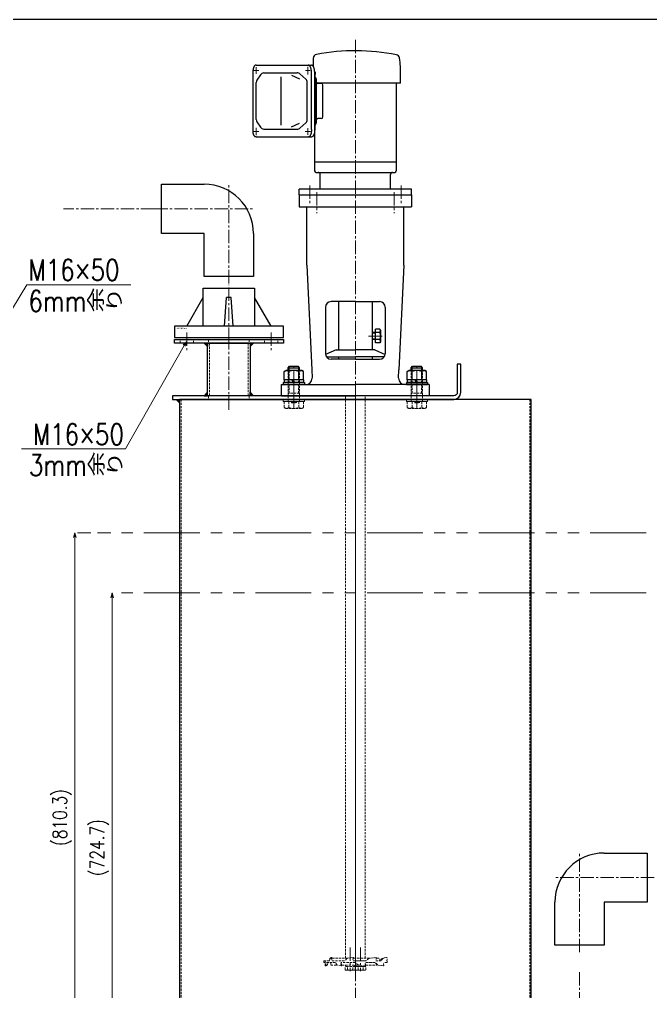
# Model space of a CAD drawing. Header units: millimetres. Extents: x 0 to 70370, y 0 to 11543.
# Drawn here: x 34213 to 35111, y 4951 to 6334 of the extents above; entities that cross this region are included whole.
import ezdxf
from ezdxf import colors
from ezdxf.entities.mleader import LeaderData, LeaderLine
from ezdxf.math import Vec2, Vec3

# ---------------------------------------------------------------- set-up
doc = ezdxf.new("R2010")
doc.units = ezdxf.units.MM
for name, pattern in [('CENTER2', [28.575, 19.05, -3.175, 3.175, -3.175]), ('HIDDEN', [9.525, 6.35, -3.175]), ('HIDDEN2', [4.7625, 3.175, -1.5875]), ('PHANTOM2', [31.75, 15.875, -3.175, 3.175, -3.175, 3.175, -3.175])]:
    doc.linetypes.add(name, pattern=pattern)
for name, color, linetype, lineweight in [('01_外形線', 7, 'Continuous', 25), ('02_細線', 5, 'Continuous', 13), ('03_かくれ線', 6, 'HIDDEN2', 13), ('04_中心線', 1, 'CENTER2', 9), ('05_仮想線', 2, 'PHANTOM2', 13), ('07_寸法線', 3, 'Continuous', 9)]:
    doc.layers.add(name, color=color, linetype=linetype, lineweight=lineweight)
doc.styles.get("Standard").update_dxf_attribs({"font": 'arial.ttf'})
doc.styles.add('寸法用', font='simplex.shx', dxfattribs={"width": 0.8, "bigfont": '@extfont2.shx'})
doc.dimstyles.new('機械製図用', dxfattribs={"dimtxt": 3.5, "dimasz": 3.5, "dimexe": 2, "dimexo": 0, "dimgap": 1.2, "dimtad": 1, "dimdsep": 46, "dimtxsty": '寸法用', "dimblk": 'OPEN30', "dimcen": 0, "dimclrd": 256, "dimclre": 256, "dimclrt": 7, "dimazin": 2, "dimtm": 1e-09, "dimtfac": 0.75, "dimtmove": 0, "dimatfit": 3, "dimldrblk": 'OPEN30', "dimfxl": 1, "dimlwd": -1, "dimlwe": -1, "dimarcsym": 0})

# ---------------------------------------------------------------- blocks, each defined once
blk = doc.blocks.new('_Open30')
at = {"color": 0, "linetype": 'ByBlock', "lineweight": -2}
for p, q in [((-1, 0.27), (0, 0)), ((0, 0), (-1, -0.27)), ((0, 0), (-1, 0))]:
    blk.add_line(p, q, dxfattribs=at)
blk = doc.blocks.new('*D2992')
at = {"layer": '07_寸法線', "color": 4, "ltscale": 3, "transparency": 16777216}
for p, q in [((34345.1, 5510.9), (34345.1, 4800.2)), ((34398.9, 4793.2), (34343.1, 4793.2))]:
    blk.add_line(p, q, dxfattribs=at)
at = {"layer": 'Defpoints', "color": 0, "linetype": 'HIDDEN', "ltscale": 3, "transparency": 16777216}
for p in [(34345.1, 5517.9), (34345.1, 4793.2), (34400.9, 4793.2)]:
    blk.add_point(p, dxfattribs=at)
at = {"layer": '07_寸法線', "color": 4, "linetype": 'HIDDEN', "ltscale": 3, "transparency": 16777216, "xscale": 7, "yscale": 7, "zscale": 7}
for p, rotation in [((34345.1, 5517.9), 90), ((34345.1, 4793.2), 270)]:
    blk.add_blockref('_Open30', p, dxfattribs=dict(at, rotation=rotation))
at = {"layer": '07_寸法線', "color": 4, "linetype": 'HIDDEN', "ltscale": 3, "transparency": 16777216, "insert": (34326.9, 5155.5), "char_height": 20, "attachment_point": 5, "rotation": 90, "style": '寸法用'}
blk.add_mtext('(724.7)', dxfattribs=at)
blk = doc.blocks.new('*D2993')
at = {"layer": '07_寸法線', "color": 4, "linetype": 'HIDDEN', "ltscale": 3, "transparency": 16777216}
blk.add_line((34343.1, 5603.4), (34289.9, 5603.4), dxfattribs=at)
at = {"layer": '07_寸法線', "color": 4, "ltscale": 3, "transparency": 16777216}
for p, q in [((34291.9, 5596.4), (34291.9, 4800.2)), ((34398.9, 4793.2), (34289.9, 4793.2))]:
    blk.add_line(p, q, dxfattribs=at)
at = {"layer": 'Defpoints', "color": 0, "linetype": 'HIDDEN', "ltscale": 3, "transparency": 16777216}
for p in [(34345.1, 5603.4), (34291.9, 4793.2), (34400.9, 4793.2)]:
    blk.add_point(p, dxfattribs=at)
at = {"layer": '07_寸法線', "color": 4, "linetype": 'HIDDEN', "ltscale": 3, "transparency": 16777216, "xscale": 7, "yscale": 7, "zscale": 7}
for p, rotation in [((34291.9, 5603.4), 90), ((34291.9, 4793.2), 270)]:
    blk.add_blockref('_Open30', p, dxfattribs=dict(at, rotation=rotation))
at = {"layer": '07_寸法線', "color": 4, "linetype": 'HIDDEN', "ltscale": 3, "transparency": 16777216, "insert": (34273.7, 5198.3), "char_height": 20, "attachment_point": 5, "rotation": 90, "style": '寸法用'}
blk.add_mtext('(810.3)', dxfattribs=at)

msp = doc.modelspace()

# ---------------------------------------------------------------- hatches: boundary and pattern name
at = {"layer": '01_外形線'}
h = msp.add_hatch(color=256, dxfattribs=at)
h.dxf.hatch_style = 1
h.paths.add_polyline_path([(34475.71, 5873.179), (34480.71, 5873.179), (34480.71, 5868.179)])
h = msp.add_hatch(color=256, dxfattribs=at)
h.dxf.hatch_style = 1
h.paths.add_polyline_path([(34541.21, 5868.179), (34541.21, 5873.179), (34546.21, 5873.179)])
h = msp.add_hatch(color=256, dxfattribs=at)
h.dxf.hatch_style = 1
h.paths.add_polyline_path([(34475.71, 5798.179), (34480.71, 5798.179), (34480.71, 5803.179)])
h = msp.add_hatch(color=256, dxfattribs=at)
h.dxf.hatch_style = 1
h.paths.add_polyline_path([(34541.21, 5803.179), (34541.21, 5798.179), (34546.21, 5798.179)])
h = msp.add_hatch(color=256, dxfattribs=at)
h.dxf.hatch_style = 1
h.paths.add_polyline_path([(34435.9, 5793.179), (34440.9, 5793.179), (34440.9, 5788.179)])

# ---------------------------------------------------------------- linework, layer by layer
for p, q in [((34546.137, 6265.379), (34545.956, 6264.837)), ((34546.348, 6265.895), (34546.137, 6265.379)), ((34546.587, 6266.38), (34546.348, 6265.895)), ((34546.853, 6266.831), (34546.587, 6266.38)), ((34547.142, 6267.244), (34546.853, 6266.831)), ((34547.453, 6267.617), (34547.142, 6267.244)), ((34547.785, 6267.945), (34547.453, 6267.617)), ((34548.133, 6268.227), (34547.785, 6267.945)), ((34548.495, 6268.461), (34548.133, 6268.227)), ((34548.87, 6268.645), (34548.495, 6268.461)), ((34549.253, 6268.778), (34548.87, 6268.645)), ((34549.642, 6268.858), (34549.253, 6268.778)), ((34549.963, 6268.879), (34549.642, 6268.858)), ((34549.962, 6268.879), (34628.455, 6268.879)), ((34624.259, 6268.84), (34623.867, 6268.879)), ((34624.657, 6268.72), (34624.259, 6268.84)), ((34625.049, 6268.521), (34624.657, 6268.72)), ((34625.432, 6268.245), (34625.049, 6268.521)), ((34625.802, 6267.893), (34625.432, 6268.245)), ((34626.158, 6267.468), (34625.802, 6267.893)), ((34626.497, 6266.974), (34626.158, 6267.468)), ((34626.815, 6266.414), (34626.497, 6266.974)), ((34627.111, 6265.793), (34626.815, 6266.414)), ((34627.382, 6265.115), (34627.111, 6265.793)), ((34628.855, 6268.84), (34628.455, 6268.88)), ((34629.253, 6268.72), (34628.855, 6268.84)), ((34629.645, 6268.521), (34629.253, 6268.72)), ((34630.028, 6268.245), (34629.645, 6268.521)), ((34630.399, 6267.893), (34630.028, 6268.245)), ((34630.755, 6267.468), (34630.399, 6267.893)), ((34631.093, 6266.974), (34630.755, 6267.468)), ((34630.9, 6278.358), (34630.9, 6267.256)), ((34631.411, 6266.414), (34631.093, 6266.974)), ((34631.707, 6265.793), (34631.411, 6266.414)), ((34631.978, 6265.115), (34631.707, 6265.793)), ((34754.9, 6243.179), (34754.9, 6266.846)), ((34545.552, 6262.485), (34545.535, 6261.874)), ((34545.535, 6173.467), (34545.535, 6261.874)), ((34545.603, 6263.092), (34545.552, 6262.485)), ((34545.688, 6263.689), (34545.603, 6263.092)), ((34545.806, 6264.272), (34545.688, 6263.689)), ((34545.956, 6264.837), (34545.806, 6264.272)), ((34555.886, 6254.925), (34550.976, 6247.289)), ((34560.933, 6257.679), (34608.132, 6257.679)), ((34585.255, 6183.33), (34585.255, 6252.029)), ((34600.265, 6254.52), (34611.499, 6249.304)), ((34620.374, 6248.83), (34612.116, 6256.165)), ((34627.626, 6264.386), (34627.382, 6265.115)), ((34627.842, 6263.61), (34627.626, 6264.386)), ((34628.027, 6262.795), (34627.842, 6263.61)), ((34628.181, 6261.945), (34628.027, 6262.795)), ((34628.302, 6261.068), (34628.181, 6261.945)), ((34628.388, 6260.17), (34628.302, 6261.068)), ((34628.441, 6259.259), (34628.388, 6260.17)), ((34628.455, 6258.537), (34628.441, 6259.259)), ((34628.455, 6176.927), (34628.455, 6258.537)), ((34632.223, 6264.386), (34631.978, 6265.115)), ((34632.438, 6263.61), (34632.223, 6264.386)), ((34632.624, 6262.795), (34632.438, 6263.61)), ((34632.777, 6261.945), (34632.624, 6262.795)), ((34632.898, 6261.068), (34632.777, 6261.945)), ((34632.985, 6260.17), (34632.898, 6261.068)), ((34633.037, 6259.259), (34632.985, 6260.17)), ((34633.011, 6259.713), (34633.086, 6259.626)), ((34633.051, 6258.34), (34633.037, 6259.259)), ((34633.051, 6176.822), (34633.051, 6258.34)), ((34633.086, 6259.626), (34633.178, 6259.486)), ((34633.178, 6259.486), (34633.266, 6259.317)), ((34633.266, 6259.317), (34633.35, 6259.12)), ((34633.35, 6259.12), (34633.429, 6258.897)), ((34633.429, 6258.897), (34633.502, 6258.649)), ((34633.502, 6258.649), (34633.569, 6258.379)), ((34633.569, 6258.379), (34633.63, 6258.088)), ((34633.63, 6258.088), (34633.683, 6257.779)), ((34633.683, 6257.779), (34633.729, 6257.454)), ((34633.767, 6257.116), (34633.797, 6256.766)), ((34633.797, 6256.766), (34633.818, 6256.409)), ((34633.818, 6256.409), (34633.831, 6256.045)), ((34633.831, 6256.045), (34633.839, 6255.679)), ((34633.839, 6179.679), (34633.839, 6255.679)), ((34550.022, 6191.315), (34550.022, 6244.043)), ((34622.389, 6191.014), (34622.389, 6244.345)), ((34633.839, 6251.179), (34634.438, 6251.179)), ((34634.438, 6184.179), (34634.438, 6251.179)), ((34635.466, 6249.179), (34634.438, 6249.179)), ((34635.466, 6186.179), (34635.466, 6249.179)), ((34672.9, 6243.179), (34636.143, 6243.179)), ((34642.135, 6242.679), (34637.466, 6242.679)), ((34644.735, 6195.279), (34644.735, 6240.079)), ((34754.9, 6243.179), (34667.6, 6243.179)), ((34748.9, 6243.179), (34748.9, 6118.179)), ((34550.976, 6188.07), (34555.886, 6180.434)), ((34600.265, 6180.839), (34611.499, 6186.055)), ((34620.374, 6186.528), (34612.116, 6179.193)), ((34633.839, 6184.179), (34634.438, 6184.179)), ((34635.466, 6186.179), (34634.438, 6186.179)), ((34642.135, 6192.679), (34637.466, 6192.679)), ((34545.547, 6172.782), (34545.535, 6173.467)), ((34545.599, 6172.176), (34545.547, 6172.782)), ((34545.684, 6171.579), (34545.599, 6172.176)), ((34545.802, 6170.996), (34545.684, 6171.579)), ((34545.952, 6170.431), (34545.802, 6170.996)), ((34546.133, 6169.888), (34545.952, 6170.431)), ((34546.344, 6169.373), (34546.133, 6169.888)), ((34546.583, 6168.887), (34546.344, 6169.373)), ((34546.848, 6168.437), (34546.583, 6168.887)), ((34560.933, 6177.679), (34608.132, 6177.679)), ((34626.811, 6168.853), (34626.493, 6168.294)), ((34627.107, 6169.475), (34626.811, 6168.853)), ((34627.378, 6170.152), (34627.107, 6169.475)), ((34627.623, 6170.882), (34627.378, 6170.152)), ((34627.838, 6171.657), (34627.623, 6170.882)), ((34628.024, 6172.473), (34627.838, 6171.657)), ((34628.177, 6173.323), (34628.024, 6172.473)), ((34628.298, 6174.199), (34628.177, 6173.323)), ((34628.385, 6175.097), (34628.298, 6174.199)), ((34628.437, 6176.009), (34628.385, 6175.097)), ((34628.455, 6176.927), (34628.437, 6176.009)), ((34631.408, 6168.853), (34631.089, 6168.294)), ((34631.703, 6169.475), (34631.408, 6168.853)), ((34631.975, 6170.152), (34631.703, 6169.475)), ((34632.219, 6170.882), (34631.975, 6170.152)), ((34632.434, 6171.657), (34632.219, 6170.882)), ((34632.62, 6172.473), (34632.434, 6171.657)), ((34632.773, 6173.323), (34632.62, 6172.473)), ((34632.894, 6174.199), (34632.773, 6173.323)), ((34632.981, 6175.097), (34632.894, 6174.199)), ((34632.9, 6174.26), (34632.9, 6118.179)), ((34633.033, 6176.009), (34632.981, 6175.097)), ((34633.007, 6175.555), (34633.082, 6175.642)), ((34633.051, 6176.927), (34633.033, 6176.009)), ((34633.082, 6175.642), (34633.174, 6175.782)), ((34633.174, 6175.782), (34633.262, 6175.951)), ((34633.262, 6175.951), (34633.346, 6176.148)), ((34633.346, 6176.148), (34633.425, 6176.371)), ((34633.425, 6176.371), (34633.498, 6176.618)), ((34633.498, 6176.618), (34633.565, 6176.889)), ((34633.565, 6176.889), (34633.626, 6177.179)), ((34633.626, 6177.179), (34633.679, 6177.488)), ((34633.679, 6177.488), (34633.725, 6177.813)), ((34633.725, 6177.813), (34633.763, 6178.152)), ((34633.763, 6178.152), (34633.793, 6178.501)), ((34633.793, 6178.501), (34633.815, 6178.859)), ((34633.815, 6178.859), (34633.828, 6179.222)), ((34633.828, 6179.222), (34633.839, 6179.679)), ((34547.138, 6168.023), (34546.848, 6168.437)), ((34547.449, 6167.651), (34547.138, 6168.023)), ((34547.78, 6167.323), (34547.449, 6167.651)), ((34548.129, 6167.04), (34547.78, 6167.323)), ((34548.491, 6166.806), (34548.129, 6167.04)), ((34548.866, 6166.622), (34548.491, 6166.806)), ((34549.249, 6166.517), (34548.866, 6166.622)), ((34549.638, 6166.486), (34549.249, 6166.517)), ((34549.962, 6166.479), (34549.638, 6166.486)), ((34549.962, 6166.479), (34629.023, 6166.479)), ((34624.653, 6166.548), (34624.427, 6166.479)), ((34625.045, 6166.747), (34624.653, 6166.548)), ((34625.428, 6167.023), (34625.045, 6166.747)), ((34625.799, 6167.375), (34625.428, 6167.023)), ((34626.155, 6167.8), (34625.799, 6167.375)), ((34626.493, 6168.294), (34626.155, 6167.8)), ((34629.25, 6166.548), (34629.023, 6166.479)), ((34629.641, 6166.747), (34629.25, 6166.548)), ((34630.024, 6167.023), (34629.641, 6166.747)), ((34630.395, 6167.375), (34630.024, 6167.023)), ((34630.751, 6167.8), (34630.395, 6167.375)), ((34631.089, 6168.294), (34630.751, 6167.8)), ((34632.9, 6131.179), (34748.9, 6131.179)), ((34634.9, 6116.179), (34637.9, 6116.179)), ((34637.9, 6116.179), (34743.9, 6116.179)), ((34743.9, 6116.179), (34746.9, 6116.179)), ((34640.9, 6092.179), (34640.9, 6113.179)), ((34740.9, 6092.179), (34740.9, 6113.179)), ((34610.9, 6084.179), (34610.9, 6092.179)), ((34770.9, 6092.179), (34610.9, 6092.179)), ((34770.9, 6084.179), (34770.9, 6092.179)), ((34770.9, 6084.179), (34770.9, 6089.34)), ((34610.9, 6084.179), (34610.9, 6067.179)), ((34610.9, 6084.179), (34770.9, 6084.179)), ((34770.9, 6084.179), (34770.9, 6067.179)), ((34610.9, 6067.179), (34770.9, 6067.179)), ((34621.9, 5984.179), (34621.9, 6067.179)), ((34759.9, 5984.179), (34759.9, 6067.179)), ((34621.9, 5984.179), (34628.85, 5835.179)), ((34759.9, 5984.179), (34752.95, 5835.179)), ((34648.4, 5924.179), (34648.4, 5858.179)), ((34690.9, 5932.179), (34656.4, 5932.179)), ((34666.9, 5932.179), (34666.9, 5863.779)), ((34690.9, 5932.179), (34725.4, 5932.179)), ((34714.9, 5932.179), (34714.9, 5863.779)), ((34733.4, 5924.179), (34733.4, 5858.179)), ((34719.4, 5873.534), (34719.4, 5893.133)), ((34725.868, 5893.133), (34719.4, 5893.133)), ((34726.806, 5891.512), (34725.87, 5893.133)), ((34719.4, 5888.179), (34714.9, 5888.179)), ((34719.4, 5878.179), (34714.9, 5878.179)), ((34725.87, 5888.233), (34719.4, 5888.233)), ((34725.87, 5878.434), (34719.4, 5878.434)), ((34726.806, 5891.512), (34726.806, 5875.156)), ((34725.87, 5873.534), (34719.4, 5873.534)), ((34726.806, 5875.156), (34725.87, 5873.534)), ((34663.4, 5863.779), (34648.514, 5856.833)), ((34649.719, 5853.779), (34690.9, 5853.779)), ((34663.4, 5863.779), (34690.9, 5863.779)), ((34666.9, 5853.779), (34666.9, 5850.179)), ((34718.4, 5863.779), (34690.9, 5863.779)), ((34732.081, 5853.779), (34690.9, 5853.779)), ((34714.9, 5853.779), (34714.9, 5850.179)), ((34718.4, 5863.779), (34733.286, 5856.833)), ((34595.4, 5838.179), (34597.4, 5840.179)), ((34595.4, 5834.179), (34595.4, 5838.179)), ((34595.4, 5838.179), (34611.4, 5838.179)), ((34597.4, 5840.179), (34609.4, 5840.179)), ((34611.4, 5838.179), (34609.4, 5840.179)), ((34611.4, 5834.179), (34611.4, 5838.179)), ((34690.9, 5850.179), (34656.4, 5850.179)), ((34690.9, 5850.179), (34725.4, 5850.179)), ((34770.4, 5838.179), (34772.4, 5840.179)), ((34770.4, 5834.179), (34770.4, 5838.179)), ((34770.4, 5838.179), (34786.4, 5838.179)), ((34772.4, 5840.179), (34784.4, 5840.179)), ((34786.4, 5838.179), (34784.4, 5840.179)), ((34786.4, 5834.179), (34786.4, 5838.179)), ((34628.85, 5835.179), (34629.39, 5823.599)), ((34752.41, 5823.599), (34752.95, 5835.179)), ((34585.9, 5798.179), (34585.9, 5814.179)), ((34585.9, 5814.179), (34690.9, 5814.179)), ((34619.994, 5814.179), (34620.4, 5814.179)), ((34795.9, 5814.179), (34690.9, 5814.179)), ((34761.806, 5814.179), (34761.4, 5814.179)), ((34795.9, 5814.179), (34795.9, 5798.179)), ((34585.9, 5798.179), (34690.9, 5798.179)), ((34795.9, 5798.179), (34690.9, 5798.179))]:
    msp.add_line(p, q, dxfattribs=at)
at = {"layer": '01_外形線', "transparency": 33554559}
for p, q in [((34414.96, 6029.179), (34414.96, 6099.179)), ((34414.96, 6099.179), (34475.96, 6099.179)), ((34475.96, 6029.179), (34414.96, 6029.179)), ((34475.96, 5968.179), (34475.96, 6029.179)), ((34545.96, 6029.179), (34545.96, 5968.179)), ((34545.96, 5968.179), (34475.96, 5968.179)), ((35044.776, 5147.701), (35105.776, 5147.701)), ((35105.776, 5147.701), (35105.776, 5077.701)), ((34974.776, 5016.701), (34974.776, 5077.701)), ((35044.776, 5077.701), (35044.776, 5016.701)), ((35105.776, 5077.701), (35044.776, 5077.701)), ((35044.776, 5016.701), (34974.776, 5016.701))]:
    msp.add_line(p, q, dxfattribs=at)
for points in [[(34474.46, 5951.179), (34547.46, 5951.179)], [(34474.46, 5897.179), (34474.46, 5951.179)], [(34547.46, 5951.179), (34547.46, 5897.179)], [(34450.96, 5897.179), (34474.46, 5937.883)], [(34504.96, 5897.179), (34507.46, 5937.883)], [(34514.46, 5937.883), (34507.46, 5937.883)], [(34516.96, 5897.179), (34514.46, 5937.883)], [(34570.96, 5897.179), (34547.46, 5937.883)], [(34588.46, 5897.179), (34433.46, 5897.179)], [(34433.46, 5897.179), (34433.46, 5881.179)], [(34588.46, 5881.179), (34588.46, 5897.179)], [(34433.46, 5881.179), (34588.46, 5881.179)]]:
    msp.add_lwpolyline(points, dxfattribs=at)
at = {"layer": '01_外形線'}
for points in [[(34433.46, 5878.179), (34588.46, 5878.179), (34588.46, 5873.179), (34433.46, 5873.179)], [(34480.71, 5873.179), (34541.21, 5873.179), (34541.21, 5798.179), (34480.71, 5798.179)], [(34440.9, 4793.179), (34940.9, 4793.179), (34940.9, 5793.179), (34440.9, 5793.179)]]:
    msp.add_lwpolyline(points, close=True, dxfattribs=at)
for points in [[(34480.71, 5873.179), (34480.71, 5868.179), (34475.71, 5873.179), (34480.71, 5873.179)], [(34541.21, 5873.179), (34541.21, 5868.179), (34546.21, 5873.179), (34541.21, 5873.179)], [(34589.544, 5832.819), (34591.9, 5834.179)], [(34589.544, 5821.179), (34589.544, 5832.819)], [(34614.9, 5834.179), (34591.9, 5834.179)], [(34596.472, 5821.179), (34596.472, 5832.819)], [(34610.328, 5821.179), (34610.328, 5832.819)], [(34617.256, 5832.819), (34614.9, 5834.179)], [(34617.256, 5821.179), (34617.256, 5832.819)], [(34764.544, 5832.819), (34766.9, 5834.179)], [(34764.544, 5821.179), (34764.544, 5832.819)], [(34789.9, 5834.179), (34766.9, 5834.179)], [(34771.472, 5821.179), (34771.472, 5832.819)], [(34785.328, 5821.179), (34785.328, 5832.819)], [(34792.256, 5832.819), (34789.9, 5834.179)], [(34792.256, 5821.179), (34792.256, 5832.819)], [(34588.4, 5817.179), (34618.4, 5817.179)], [(34588.4, 5817.179), (34588.4, 5814.179)], [(34588.4, 5814.179), (34618.4, 5814.179)], [(34601.144, 5821.179), (34589.4, 5821.179)], [(34589.4, 5821.179), (34589.4, 5817.179)], [(34602.6, 5817.179), (34589.4, 5817.179)], [(34617.256, 5821.179), (34589.544, 5821.179)], [(34602.6, 5817.179), (34601.144, 5821.179)], [(34617.4, 5821.179), (34602.744, 5821.179)], [(34604.2, 5817.179), (34602.744, 5821.179)], [(34617.4, 5817.179), (34604.2, 5817.179)], [(34617.4, 5817.179), (34617.4, 5821.179)], [(34618.4, 5817.179), (34618.4, 5814.179)], [(34763.4, 5817.179), (34793.4, 5817.179)], [(34763.4, 5817.179), (34763.4, 5814.179)], [(34763.4, 5814.179), (34793.4, 5814.179)], [(34776.144, 5821.179), (34764.4, 5821.179)], [(34764.4, 5821.179), (34764.4, 5817.179)], [(34777.6, 5817.179), (34764.4, 5817.179)], [(34792.256, 5821.179), (34764.544, 5821.179)], [(34777.6, 5817.179), (34776.144, 5821.179)], [(34792.4, 5821.179), (34777.744, 5821.179)], [(34779.2, 5817.179), (34777.744, 5821.179)], [(34792.4, 5817.179), (34779.2, 5817.179)], [(34792.4, 5817.179), (34792.4, 5821.179)], [(34793.4, 5817.179), (34793.4, 5814.179)], [(34480.71, 5798.179), (34480.71, 5803.179), (34475.71, 5798.179), (34480.71, 5798.179)], [(34541.21, 5798.179), (34541.21, 5803.179), (34546.21, 5798.179), (34541.21, 5798.179)], [(34440.9, 5793.179), (34440.9, 5788.179), (34435.9, 5793.179), (34440.9, 5793.179)]]:
    msp.add_lwpolyline(points, dxfattribs=at)
msp.add_lwpolyline([(34430.9, 5793.179), (34830.9, 5793.179, 0.41421356), (34840.9, 5803.179), (34840.9, 5843.179), (34835.9, 5843.179), (34835.9, 5803.179, -0.41421356), (34830.9, 5798.179), (34430.9, 5798.179)], format="xyb", close=True, dxfattribs=at)
for points in [[(34596.472, 5832.819, 0.26794907), (34589.544, 5832.819)], [(34610.328, 5832.819, 0.19636667), (34596.472, 5832.819)], [(34617.256, 5832.819, 0.26794907), (34610.328, 5832.819)], [(34771.472, 5832.819, 0.26794907), (34764.544, 5832.819)], [(34785.328, 5832.819, 0.19636667), (34771.472, 5832.819)], [(34792.256, 5832.819, 0.26794907), (34785.328, 5832.819)]]:
    msp.add_lwpolyline(points, format="xyb", dxfattribs=at)
for centre, radius, start, end in [((34636.7, 6278.358), 5.8, 100.587433, 180), ((34690.9, 5988.379), 300.8, 78.827118, 100.587036), ((34748.062, 6277.788), 5.8, 10.836052, 78.82753), ((34690.9, 6266.846), 64, 0, 10.836784), ((34560.933, 6251.679), 6, 90, 147.254647), ((34608.132, 6251.679), 6, 48.387593, 90), ((34556.022, 6244.043), 6, 147.254647, 180), ((34616.389, 6244.345), 6, 0, 48.387593), ((34637.466, 6244.679), 2, 180, 270), ((34642.135, 6240.079), 2.6, 0, 90), ((34556.022, 6191.315), 6, 180, 212.745353), ((34616.389, 6191.014), 6, 311.612427, 0), ((34637.466, 6190.679), 2, 90, 180), ((34642.135, 6195.279), 2.6, 270, 0), ((34560.933, 6183.679), 6, 212.745353, 270), ((34608.132, 6183.679), 6, 270, 311.612427), ((34634.9, 6118.179), 2, 180, 270), ((34637.9, 6113.179), 3, 0, 90), ((34743.9, 6113.179), 3, 90, 180), ((34746.9, 6118.179), 2, 270, 0), ((34656.4, 5924.179), 8, 90, 180), ((34725.4, 5924.179), 8, 0, 90), ((34720.253, 5891.611), 6.551, 328.982795, 359.131376), ((34720.253, 5875.056), 6.551, 0.868681, 31.017205), ((34713.507, 5883.334), 13.299, 338.379859, 21.617145), ((34656.4, 5858.179), 8, 180, 270), ((34725.4, 5858.179), 8, 270, 0), ((34620.4, 5823.179), 9, 270, 0), ((34761.4, 5823.179), 9, 180, 270)]:
    msp.add_arc(centre, radius, start, end, dxfattribs=at)
at = {"layer": '01_外形線', "transparency": 33554559}
for centre, start, end in [((34475.96, 6029.179), 0, 90), ((35044.776, 5077.701), 90, 180)]:
    msp.add_arc(centre, 70, start, end, dxfattribs=at)
at = {"layer": '02_細線'}
for p, q in [((34719.4, 5887.179), (34714.9, 5887.179)), ((34719.4, 5879.179), (34714.9, 5879.179)), ((34596.6, 5834.179), (34596.6, 5839.379)), ((34610.2, 5834.179), (34610.2, 5839.379)), ((34771.6, 5834.179), (34771.6, 5839.379)), ((34785.2, 5834.179), (34785.2, 5839.379))]:
    msp.add_line(p, q, dxfattribs=at)
at = {"layer": '03_かくれ線'}
for p, q in [((34441.46, 5873.179), (34441.46, 5878.179)), ((34460.46, 5873.179), (34460.46, 5878.179)), ((34481.96, 5878.179), (34481.96, 5873.179)), ((34539.96, 5878.179), (34539.96, 5873.179)), ((34561.46, 5873.179), (34561.46, 5878.179)), ((34580.46, 5873.179), (34580.46, 5878.179)), ((34483.51, 5873.179), (34483.51, 5798.179)), ((34538.41, 5873.179), (34538.41, 5798.179)), ((34595.4, 5790.179), (34595.4, 5834.179)), ((34596.6, 5802.179), (34596.6, 5834.179)), ((34610.2, 5802.179), (34610.2, 5834.179)), ((34611.4, 5790.179), (34611.4, 5834.179)), ((34770.4, 5790.179), (34770.4, 5834.179)), ((34771.6, 5802.179), (34771.6, 5834.179)), ((34785.2, 5802.179), (34785.2, 5834.179)), ((34786.4, 5790.179), (34786.4, 5834.179)), ((34481.96, 5798.179), (34481.96, 5793.179)), ((34539.96, 5798.179), (34539.96, 5793.179)), ((34611.4, 5802.179), (34595.4, 5802.179)), ((34596.6, 5802.179), (34595.4, 5800.979)), ((34610.2, 5802.179), (34611.4, 5800.979)), ((34676.9, 4998.179), (34676.9, 5798.179)), ((34704.9, 4998.179), (34704.9, 5798.179)), ((34786.4, 5802.179), (34770.4, 5802.179)), ((34771.6, 5802.179), (34770.4, 5800.979)), ((34785.2, 5802.179), (34786.4, 5800.979)), ((34442.9, 5793.179), (34442.9, 4793.179)), ((34618.4, 5793.179), (34588.4, 5793.179)), ((34588.4, 5793.179), (34588.4, 5790.179)), ((34588.4, 5790.179), (34618.4, 5790.179)), ((34589.544, 5790.179), (34589.544, 5781.54)), ((34617.256, 5790.179), (34589.544, 5790.179)), ((34589.544, 5781.54), (34591.9, 5780.179)), ((34596.472, 5790.179), (34596.472, 5781.54)), ((34610.328, 5790.179), (34610.328, 5781.54)), ((34617.256, 5781.54), (34614.9, 5780.179)), ((34617.256, 5790.179), (34617.256, 5781.54)), ((34618.4, 5790.179), (34618.4, 5793.179)), ((34793.4, 5793.179), (34763.4, 5793.179)), ((34763.4, 5793.179), (34763.4, 5790.179)), ((34763.4, 5790.179), (34793.4, 5790.179)), ((34764.544, 5790.179), (34764.544, 5781.54)), ((34792.256, 5790.179), (34764.544, 5790.179)), ((34764.544, 5781.54), (34766.9, 5780.179)), ((34771.472, 5790.179), (34771.472, 5781.54)), ((34785.328, 5790.179), (34785.328, 5781.54)), ((34792.256, 5781.54), (34789.9, 5780.179)), ((34792.256, 5790.179), (34792.256, 5781.54)), ((34793.4, 5790.179), (34793.4, 5793.179)), ((34938.9, 5793.179), (34938.9, 4793.179)), ((34591.9, 5780.179), (34614.9, 5780.179)), ((34766.9, 5780.179), (34789.9, 5780.179)), ((34653.951, 4994.179), (34645.9, 4994.179)), ((34645.9, 4994.179), (34645.9, 4992.179)), ((34647.75, 4987.179), (34647.887, 4994.179)), ((34654.671, 4997.821), (34653.951, 4994.179)), ((34656.541, 4999.179), (34654.671, 4997.821)), ((34656.541, 4999.179), (34656.45, 4994.179)), ((34670.393, 4994.179), (34656.45, 4994.179)), ((34657.527, 4999.179), (34656.541, 4999.179)), ((34657.527, 4999.179), (34657.436, 4994.179)), ((34658.009, 4998.179), (34680.664, 4998.179)), ((34675.429, 4994.179), (34669.814, 4994.179)), ((34678.832, 4997.821), (34675.429, 4994.179)), ((34687.68, 4999.179), (34678.832, 4997.821)), ((34687.68, 4999.179), (34687.25, 4994.179)), ((34705.969, 4994.179), (34687.25, 4994.179)), ((34688.254, 4999.179), (34687.68, 4999.179)), ((34688.254, 4999.179), (34687.824, 4994.179)), ((34704.9, 4994.179), (34687.824, 4994.179)), ((34688.668, 4998.179), (34712.195, 4998.179)), ((34709.89, 4997.821), (34705.796, 4994.179)), ((34710.063, 4997.821), (34705.969, 4994.179)), ((34720.531, 4999.179), (34709.89, 4997.821)), ((34709.89, 4997.821), (34710.063, 4997.821)), ((34720.705, 4999.179), (34710.063, 4997.821)), ((34720.705, 4999.179), (34720.189, 4994.179)), ((34727.42, 4994.179), (34720.189, 4994.179)), ((34720.705, 4999.179), (34720.531, 4999.179)), ((34721.102, 4998.179), (34725.9, 4998.179)), ((34725.9, 4994.179), (34725.9, 4998.179)), ((34728.986, 4997.821), (34726.6, 4994.179)), ((34729.806, 4997.821), (34727.42, 4994.179)), ((34735.189, 4999.179), (34728.986, 4997.821)), ((34728.986, 4997.821), (34729.806, 4997.821)), ((34736.008, 4999.179), (34729.806, 4997.821)), ((34736.008, 4999.179), (34735.189, 4999.179)), ((34735.708, 4994.179), (34736.008, 4999.179)), ((34735.9, 4994.179), (34735.708, 4994.179)), ((34735.9, 4994.179), (34735.9, 4992.179)), ((34647.864, 4992.179), (34645.9, 4992.179)), ((34648.728, 4987.179), (34647.75, 4987.179)), ((34648.728, 4987.179), (34648.841, 4992.179)), ((34651.072, 4988.537), (34648.728, 4987.179)), ((34662.531, 4992.179), (34648.841, 4992.179)), ((34651.072, 4988.537), (34651.974, 4992.179)), ((34655.9, 4992.179), (34655.9, 4988.179)), ((34662.531, 4992.179), (34655.9, 4992.179)), ((34655.9, 4988.179), (34664.097, 4988.179)), ((34664.762, 4988.537), (34662.531, 4992.179)), ((34670.562, 4987.179), (34664.762, 4988.537)), ((34670.562, 4987.179), (34670.281, 4992.179)), ((34690.9, 4992.179), (34670.281, 4992.179)), ((34671.407, 4987.179), (34670.562, 4987.179)), ((34671.407, 4987.179), (34671.126, 4992.179)), ((34671.851, 4988.179), (34693.821, 4988.179)), ((34694.957, 4988.537), (34690.9, 4992.179)), ((34697.737, 4988.179), (34692.213, 4988.179)), ((34705.505, 4987.179), (34694.957, 4988.537)), ((34718.962, 4992.179), (34704.779, 4992.179)), ((34705.287, 4987.207), (34704.779, 4992.179)), ((34705.505, 4987.179), (34704.994, 4992.179)), ((34718.425, 4992.179), (34704.994, 4992.179)), ((34705.905, 4988.179), (34720.967, 4988.179)), ((34721.931, 4988.537), (34718.425, 4992.179)), ((34722.469, 4988.537), (34718.962, 4992.179)), ((34730.785, 4987.179), (34721.931, 4988.537)), ((34721.931, 4988.537), (34722.469, 4988.537)), ((34731.322, 4987.179), (34722.469, 4988.537)), ((34731.322, 4987.179), (34730.785, 4987.179)), ((34735.9, 4992.179), (34730.881, 4992.179)), ((34731.322, 4987.179), (34730.881, 4992.179))]:
    msp.add_line(p, q, dxfattribs=at)
at = {"layer": '03_かくれ線', "color": 2}
for p, q in [((34690.59, 4986.179), (34676.21, 4986.179)), ((34676.21, 4981.461), (34676.21, 4986.179)), ((34676.21, 4981.461), (34676.9, 4980.879)), ((34676.65, 4986.179), (34676.65, 4988.179)), ((34676.9, 4980.879), (34689.9, 4980.879)), ((34679.645, 4981.461), (34679.645, 4986.179)), ((34687.155, 4981.461), (34687.155, 4986.179)), ((34690.59, 4981.461), (34689.9, 4980.879)), ((34690.15, 4986.179), (34690.15, 4988.179)), ((34690.59, 4981.461), (34690.59, 4986.179)), ((34691.21, 4981.461), (34691.21, 4986.179)), ((34691.21, 4986.179), (34694.4, 4986.179)), ((34691.21, 4981.461), (34691.9, 4980.879)), ((34691.65, 4986.179), (34691.65, 4988.179)), ((34704.9, 4980.879), (34691.9, 4980.879)), ((34692.213, 4986.179), (34705.59, 4986.179)), ((34694.4, 4986.179), (34702.4, 4986.179)), ((34702.4, 4986.179), (34694.4, 4986.179)), ((34694.645, 4981.461), (34694.645, 4986.179)), ((34702.155, 4981.461), (34702.155, 4986.179)), ((34702.4, 4986.179), (34705.59, 4986.179)), ((34705.59, 4981.461), (34704.9, 4980.879)), ((34705.15, 4986.179), (34705.15, 4987.225)), ((34705.59, 4981.461), (34705.59, 4986.179))]:
    msp.add_line(p, q, dxfattribs=at)
at = {"layer": '03_かくれ線'}
for centre, radius, start, end in [((34593.008, 5787.54), 6.928, 240.000013, 299.999987), ((34603.4, 5798.501), 18.321, 247.78075, 292.21925), ((34613.792, 5787.54), 6.928, 240.000013, 299.999987), ((34768.008, 5787.54), 6.928, 240.000013, 299.999987), ((34778.4, 5798.501), 18.321, 247.78075, 292.21925), ((34788.792, 5787.54), 6.928, 240.000013, 299.999987)]:
    msp.add_arc(centre, radius, start, end, dxfattribs=at)
at = {"layer": '03_かくれ線', "color": 2}
for centre, radius, start, end in [((34677.928, 4983.747), 2.859, 233.079456, 306.920544), ((34683.4, 4993.288), 12.409, 252.387526, 287.612474), ((34688.872, 4983.747), 2.859, 233.079456, 306.920544), ((34692.928, 4983.747), 2.859, 233.079456, 306.920544), ((34698.4, 4993.288), 12.409, 252.387526, 287.612474), ((34703.872, 4983.714), 2.833, 232.682331, 307.317669)]:
    msp.add_arc(centre, radius, start, end, dxfattribs=at)
at = {"layer": '04_中心線'}
for p, q in [((34690.9, 6304.779), (34690.9, 5798.179)), ((34549.745, 6256.092), (34549.745, 6265.766)), ((34623.344, 6255.535), (34623.344, 6266.323)), ((34545.901, 6260.929), (34553.59, 6260.929)), ((34619.849, 6260.929), (34626.839, 6260.929)), ((34633.729, 6257.454), (34633.767, 6257.116)), ((34545.901, 6174.446), (34553.59, 6174.446)), ((34549.745, 6169.26), (34549.745, 6179.633)), ((34619.5, 6174.429), (34627.189, 6174.429)), ((34623.344, 6169.658), (34623.344, 6179.201)), ((34625.9, 6097.673), (34625.9, 6071.879)), ((34635.9, 6087.979), (34635.9, 6057.879)), ((34745.9, 6087.979), (34745.9, 6057.879)), ((34755.9, 6097.673), (34755.9, 6071.879)), ((34450.96, 5888.179), (34450.96, 5863.179)), ((34510.96, 5778.179), (34510.96, 5888.179)), ((34570.96, 5888.179), (34570.96, 5863.179)), ((34728.8, 5883.179), (34707.985, 5883.179)), ((34603.4, 5780.179), (34603.4, 5840.179)), ((34778.4, 5780.179), (34778.4, 5840.179)), ((34603.4, 5793.179), (34603.4, 5819.179)), ((34690.9, 5813.179), (34690.9, 4773.179)), ((34778.4, 5793.179), (34778.4, 5819.179)), ((34690.9, 5798.179), (34690.9, 4975.875)), ((34683.4, 5013.179), (34683.4, 4979.541)), ((34698.4, 5013.179), (34698.4, 4979.541))]:
    msp.add_line(p, q, dxfattribs=at)
at = {"layer": '04_中心線', "transparency": 33554559}
for p, q in [((34510.96, 5958.179), (34510.96, 6099.801)), ((34404.96, 6064.179), (34275.567, 6064.179)), ((34404.96, 6064.179), (34546.582, 6064.179)), ((35009.776, 5006.701), (35009.776, 5148.323)), ((35115.776, 5112.701), (34974.154, 5112.701)), ((35009.776, 4978.286), (35009.776, 4597.897))]:
    msp.add_line(p, q, dxfattribs=at)
msp.add_lwpolyline([(34510.96, 5876.179), (34510.96, 5956.179)], dxfattribs=at)
at = {"layer": '04_中心線'}
for points in [[(34603.4, 5834.179), (34603.4, 5821.179)], [(34778.4, 5834.179), (34778.4, 5821.179)], [(34603.4, 5821.179), (34603.4, 5817.179)], [(34603.4, 5817.179), (34603.4, 5814.179)], [(34778.4, 5821.179), (34778.4, 5817.179)], [(34778.4, 5817.179), (34778.4, 5814.179)]]:
    msp.add_lwpolyline(points, dxfattribs=at)
at = {"layer": '05_仮想線', "ltscale": 5}
for p, q in [((36533.222, 5603.448), (34345.112, 5603.448)), ((36533.222, 5517.901), (34345.112, 5517.901))]:
    msp.add_line(p, q, dxfattribs=at)
at = {"layer": 'Defpoints'}
msp.add_lwpolyline([(33249.668, 3808.276), (36821.349, 3808.276), (36821.349, 6333.706), (33249.668, 6333.706)], close=True, dxfattribs=at)

# ---------------------------------------------------------------- texts
at = {"layer": '03_かくれ線', "transparency": 33554559}
msp.add_text('JIS10K-50A', height=2, dxfattribs=at).set_placement((34436.669, 5893.38))
at = {"layer": '03_かくれ線', "style": '寸法用', "width": 0.8}
for p in [(34607.313, 5789.679), (34782.313, 5789.679)]:
    msp.add_text('M16×50', height=1.5, rotation=180, dxfattribs=at).set_placement(p)

# ---------------------------------------------------------------- dimensions: what is measured, and where the dimension line sits
at = {"layer": '07_寸法線', "color": 4, "linetype": 'HIDDEN', "ltscale": 3}
for base, p1, picture, middle in [((34291.943, 4793.179), (34345.112, 5603.448), '*D2993', (34273.705, 5198.314)), ((34345.112, 4793.179), (34345.112, 5517.901), '*D2992', (34326.874, 5155.54))]:
    dim = msp.add_linear_dim(base=base, p1=p1, p2=(34400.9, 4793.179), angle=90, text='(<>)', dimstyle='機械製図用', override={"dimtxt": 20, "dimasz": 7, "dimexo": 2, "dimgap": 3, "dimdec": 1, "dimclrd": 4, "dimclre": 4, "dimclrt": 4}, dxfattribs=at)
    dim.commit()
    dim.dimension.update_dxf_attribs({"geometry": picture, "text_midpoint": middle})

# ---------------------------------------------------------------- leaders
at = {"layer": '07_寸法線'}
ml = msp.add_multileader_mtext('Standard', dxfattribs=at)
ml.set_content('M16×50\\P6mm余り', color=7, style='寸法用')
ml.set_leader_properties(color=256, linetype='ByLayer', lineweight=-1)
ml.set_arrow_properties(name='OPEN30')
ml.build(insert=Vec2(0, 0))
ml.multileader.update_dxf_attribs({"has_dogleg": 0, "text_left_attachment_type": 6, "text_right_attachment_type": 6, "arrow_head_size": 7})
ctx = ml.context
ctx.base_point, ctx.char_height, ctx.arrow_head_size, ctx.landing_gap_size, ctx.plane_origin = Vec3(34223.447, 5956.108), 30, 7, 2.352, Vec3(34012.86, 5387.285)
ctx.left_attachment, ctx.right_attachment = 6, 6
notes = []
notes.append((ctx, [(0, (1, 1, 0), (34215.447, 5956.108), (1, 0), 8, [(0, [(34152.964, 5840.179)], 0, [])])]))
ctx.mtext.insert, ctx.mtext.width, ctx.mtext.defined_height, ctx.mtext.line_spacing_factor, ctx.mtext.flow_direction = Vec3(34225.799, 5992.108), 283.63651, 3.061, 0.88, 5
ml = msp.add_multileader_mtext('Standard', dxfattribs=at)
ml.set_content('M16×50\\P3mm余り', color=7, style='寸法用')
ml.set_leader_properties(color=256, linetype='ByLayer', lineweight=-1)
ml.set_arrow_properties(name='OPEN30')
ml.build(insert=Vec2(0, 0))
ml.multileader.update_dxf_attribs({"has_dogleg": 0, "text_left_attachment_type": 6, "text_right_attachment_type": 6, "arrow_head_size": 7})
ctx = ml.context
ctx.base_point, ctx.char_height, ctx.arrow_head_size, ctx.landing_gap_size, ctx.plane_origin = Vec3(34216.733, 5722.567), 30, 7, 2.352, Vec3(34310.856, 5422.785)
ctx.left_attachment, ctx.right_attachment, ctx.text_align_type = 6, 6, 2
notes.append((ctx, [(1, (1, 1, 0), (34372.065, 5722.567), (-1, 0), 8, [(0, [(34450.96, 5875.679)], 0, [])])]))
ctx.mtext.insert, ctx.mtext.width, ctx.mtext.defined_height, ctx.mtext.alignment, ctx.mtext.line_spacing_factor, ctx.mtext.flow_direction = Vec3(34361.713, 5758.567), 283.63651, 3.061, 3, 0.88, 5
for ctx, leaders in notes:
    for number, flags, end, landing, length, lines in leaders:
        leader = LeaderData()
        leader.index, (leader.has_last_leader_line, leader.has_dogleg_vector, leader.attachment_direction) = number, flags
        leader.last_leader_point, leader.dogleg_vector, leader.dogleg_length = Vec3(end), Vec3(landing), length
        for number, points, colour, breaks in lines:
            line = LeaderLine()
            line.index, line.vertices, line.color, line.breaks = number, Vec3.list(points), colors.encode_raw_color(colour), breaks
            leader.lines.append(line)
        ctx.leaders.append(leader)

doc.saveas('drawing.dxf')
